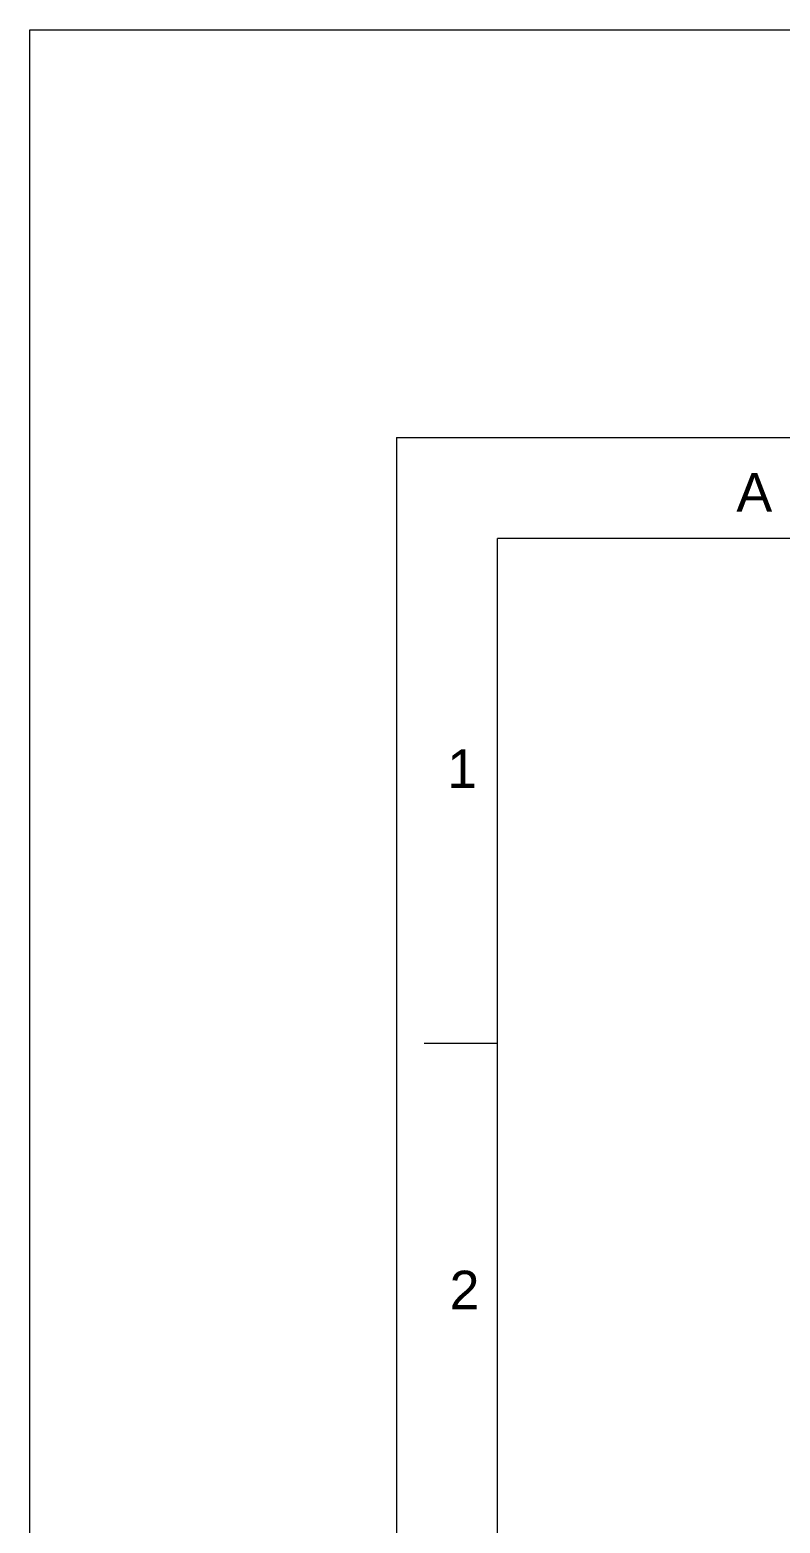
# Model space of a CAD drawing. Header units: millimetres. Extents: x 3895 to 4697, y -1269 to -217.
# Drawn here: x 3895.2 to 4043.7, y -512.7 to -217.1 of the extents above; entities that cross this region are included whole.
import ezdxf

# ---------------------------------------------------------------- set-up
doc = ezdxf.new("R2010")
doc.units = ezdxf.units.MM
doc.header["$LTSCALE"] = 0.1
doc.layers.get('0').update_dxf_attribs({"lineweight": 15})
doc.layers.add('DIM', color=3, linetype='Continuous', lineweight=13)
doc.styles.get("Standard").update_dxf_attribs({"font": 'arial.ttf'})

msp = doc.modelspace()

# ---------------------------------------------------------------- linework, layer by layer
at = {"color": 7, "linetype": 'Continuous'}
for p, q in [((3967.7754, -297.7567), (4561.7752, -297.7567)), ((3967.7754, -297.7567), (3967.7754, -1137.7564)), ((4541.7752, -317.7567), (3987.7754, -317.7567)), ((3987.7754, -417.7567), (3973.2394, -417.7567))]:
    msp.add_line(p, q, dxfattribs=at)
at = {"linetype": 'Continuous'}
msp.add_line((3987.7754, -1117.7564), (3987.7754, -317.7567), dxfattribs=at)
at = {"layer": 'DIM'}
msp.add_lwpolyline([(3895.2451, -217.07), (4697.0603, -217.07), (4697.0603, -1268.5031), (3895.2451, -1268.5031)], close=True, dxfattribs=at)

# ---------------------------------------------------------------- texts
at = {"char_height": 7.6238, "attachment_point": 5}
for s, width, insert in [('A', 10, (4038.5946, -308.6475)), ('1', 50, (3980.7735, -363.3502)), ('2', 50, (3981.2508, -466.5506))]:
    msp.add_mtext_dynamic_manual_height_columns(s, width=width, gutter_width=12.5, heights=[0], dxfattribs=dict(at, insert=insert))

doc.saveas('drawing.dxf')
